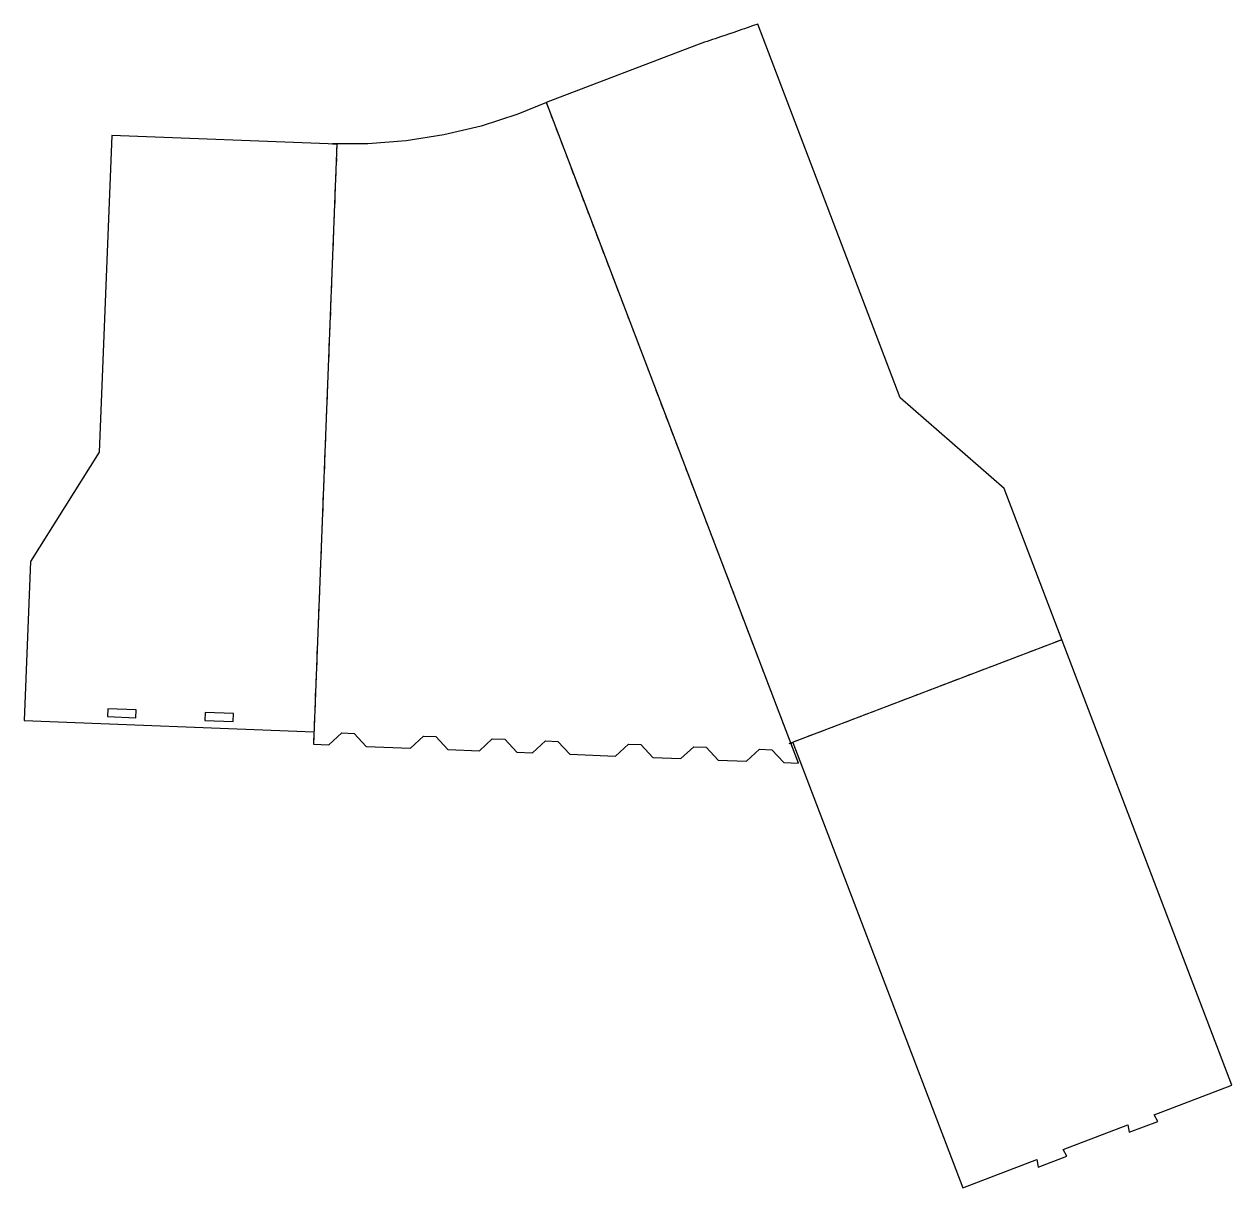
# Model space of a CAD drawing. Header units: metres. Extents: x 0 to 20.4, y 0 to 19.6.
import ezdxf

# ---------------------------------------------------------------- set-up
doc = ezdxf.new("R2010")
doc.units = ezdxf.units.M

msp = doc.modelspace()

# ---------------------------------------------------------------- linework, layer by layer
at = {"layer": 'CUT'}
for points in [[(0, 7.88882), (4.89023, 7.69773), (4.88203, 7.48789), (5.14183, 7.47774), (5.35987, 7.67938), (5.56971, 7.67118), (5.77135, 7.45314), (6.51845, 7.42395), (6.73649, 7.62559), (6.94633, 7.61739), (7.14797, 7.39935), (7.68225, 7.37847), (7.90029, 7.58011), (8.11013, 7.57191), (8.31177, 7.35387), (8.57903, 7.34343), (8.79707, 7.54507), (9.00691, 7.53687), (9.20855, 7.31883), (9.97797, 7.28877), (10.19601, 7.49041), (10.40585, 7.48221), (10.60749, 7.26417), (11.08378, 7.24556), (11.30182, 7.4472), (11.51166, 7.439), (11.7133, 7.22096), (12.1896, 7.20235), (12.40764, 7.40399), (12.61748, 7.39579), (12.81912, 7.17775), (13.06801, 7.16802), (12.93816, 7.50835), (12.96969, 7.52038), (15.83905, 0), (17.08786, 0.47647), (17.11165, 0.35177), (17.5972, 0.53702), (17.53188, 0.64589), (18.62291, 1.06216), (18.6467, 0.93745), (19.13225, 1.12271), (19.06693, 1.23158), (20.37997, 1.73256), (16.5363, 11.80655), (14.78489, 13.33703), (12.37831, 19.64452), (12.28871, 19.61371), (12.24391, 19.59832), (12.1543, 19.56755), (12.10949, 19.55218), (12.01986, 19.52145), (11.97505, 19.5061), (11.88541, 19.47542), (11.84059, 19.46009), (11.75093, 19.42945), (11.7061, 19.41414), (11.66127, 19.39884), (11.61643, 19.38355), (11.57159, 19.36826), (11.52675, 19.35299), (11.48191, 19.33772), (11.43706, 19.32246), (11.39221, 19.3072), (11.34736, 19.29196), (8.81137, 18.32436), (8.81254, 18.32132), (8.32976, 18.12256), (7.71395, 17.92364), (7.0845, 17.77338), (6.44524, 17.67269), (5.80007, 17.6222), (5.20335, 17.6222), (5.27792, 17.61928), (5.27784, 17.61732), (1.47754, 17.76581), (1.26864, 12.41969), (0.10494, 10.57447), (0, 7.88882)], [(1.40649, 7.95501), (1.88644, 7.93626), (1.89162, 8.06903), (1.41168, 8.08779), (1.40649, 7.95501)], [(3.04822, 7.89086), (3.52817, 7.87211), (3.53336, 8.00488), (3.05341, 8.02363), (3.04822, 7.89086)]]:
    msp.add_lwpolyline(points, close=True, dxfattribs=at)
at = {"layer": 'SCORE'}
for p, q in [((8.85764, 18.20311), (8.81554, 18.31346)), ((8.94185, 17.9824), (8.89974, 18.09275)), ((9.02606, 17.7617), (8.98395, 17.87205)), ((5.27784, 17.61732), (5.27323, 17.4993)), ((9.11026, 17.541), (9.06816, 17.65135)), ((5.26862, 17.38128), (5.26401, 17.26326)), ((9.19447, 17.3203), (9.15237, 17.43065)), ((5.25939, 17.14524), (5.25478, 17.02722)), ((9.27868, 17.0996), (9.23657, 17.20995)), ((9.36288, 16.8789), (9.32078, 16.98925)), ((5.25017, 16.9092), (5.24556, 16.79118)), ((9.44709, 16.65819), (9.40499, 16.76854)), ((5.24095, 16.67316), (5.23634, 16.55514)), ((9.5313, 16.43749), (9.4892, 16.54784)), ((5.23172, 16.43712), (5.22711, 16.31909)), ((9.61551, 16.21679), (9.5734, 16.32714)), ((5.2225, 16.20107), (5.21789, 16.08305)), ((9.69971, 15.99609), (9.65761, 16.10644)), ((5.21328, 15.96503), (5.20867, 15.84701)), ((5.20405, 15.72899), (5.19944, 15.61097)), ((9.78392, 15.77539), (9.74182, 15.88574)), ((5.19483, 15.49295), (5.19022, 15.37493)), ((9.86813, 15.55469), (9.82603, 15.66504)), ((9.95234, 15.33398), (9.91023, 15.44433)), ((5.18561, 15.25691), (5.181, 15.13889)), ((10.03654, 15.11328), (9.99444, 15.22363)), ((5.17638, 15.02087), (5.17177, 14.90285)), ((10.12075, 14.89258), (10.07865, 15.00293)), ((5.16716, 14.78483), (5.16255, 14.66681)), ((10.20496, 14.67188), (10.16286, 14.78223)), ((5.15794, 14.54879), (5.15333, 14.43077)), ((10.28917, 14.45118), (10.24706, 14.56153)), ((5.14872, 14.31275), (5.1441, 14.19473)), ((10.37337, 14.23048), (10.33127, 14.34083)), ((5.13949, 14.07671), (5.13488, 13.95869)), ((10.45758, 14.00977), (10.41548, 14.12012)), ((10.54179, 13.78907), (10.49968, 13.89942)), ((5.13027, 13.84067), (5.12566, 13.72265)), ((10.626, 13.56837), (10.58389, 13.67872)), ((5.12105, 13.60463), (5.11643, 13.48661)), ((10.7102, 13.34767), (10.6681, 13.45802)), ((5.11182, 13.36859), (5.10721, 13.25057)), ((5.1026, 13.13255), (5.09799, 13.01453)), ((10.79441, 13.12697), (10.75231, 13.23732)), ((5.09338, 12.89651), (5.08876, 12.77849)), ((10.87862, 12.90627), (10.83651, 13.01662)), ((5.08415, 12.66047), (5.07954, 12.54245)), ((10.96283, 12.68556), (10.92072, 12.79591)), ((11.04703, 12.46486), (11.00493, 12.57521)), ((5.07493, 12.42443), (5.07032, 12.30641)), ((11.13124, 12.24416), (11.08914, 12.35451)), ((5.06571, 12.18839), (5.06109, 12.07037)), ((11.21545, 12.02346), (11.17334, 12.13381)), ((5.05648, 11.95235), (5.05187, 11.83433)), ((11.29966, 11.80276), (11.25755, 11.91311)), ((5.04726, 11.71631), (5.04265, 11.59829)), ((11.38386, 11.58206), (11.34176, 11.69241)), ((5.03804, 11.48027), (5.03342, 11.36225)), ((11.46807, 11.36135), (11.42597, 11.4717)), ((5.02881, 11.24423), (5.0242, 11.12621)), ((11.55228, 11.14065), (11.51017, 11.251)), ((5.01959, 11.00819), (5.01498, 10.89017)), ((11.63648, 10.91995), (11.59438, 11.0303)), ((11.72069, 10.69925), (11.67859, 10.8096)), ((5.01037, 10.77215), (5.00575, 10.65413)), ((5.00114, 10.53611), (4.99653, 10.41809)), ((11.8049, 10.47855), (11.7628, 10.5889)), ((4.99192, 10.30007), (4.98731, 10.18205)), ((11.88911, 10.25785), (11.847, 10.3682)), ((4.9827, 10.06403), (4.97808, 9.94601)), ((11.97331, 10.03714), (11.93121, 10.14749)), ((4.97347, 9.82799), (4.96886, 9.70997)), ((12.05752, 9.81644), (12.01542, 9.92679)), ((4.96425, 9.59195), (4.95964, 9.47393)), ((12.14173, 9.59574), (12.09963, 9.70609)), ((12.22594, 9.37504), (12.18383, 9.48539)), ((4.95503, 9.3559), (4.95041, 9.23788)), ((12.31014, 9.15434), (12.26804, 9.26469)), ((17.51061, 9.25294), (17.40026, 9.21084)), ((4.9458, 9.11986), (4.94119, 9.00184)), ((12.39435, 8.93364), (12.35225, 9.04399)), ((16.8485, 9.00032), (16.73815, 8.95822)), ((17.06921, 9.08453), (16.95886, 9.04242)), ((17.28991, 9.16874), (17.17956, 9.12663)), ((4.93658, 8.88382), (4.93197, 8.7658)), ((12.47856, 8.71293), (12.43646, 8.82328)), ((16.4071, 8.83191), (16.29675, 8.7898)), ((16.6278, 8.91611), (16.51745, 8.87401)), ((4.92736, 8.64778), (4.92274, 8.52976)), ((12.56277, 8.49223), (12.52066, 8.60258)), ((15.745, 8.57928), (15.63465, 8.53718)), ((15.9657, 8.66349), (15.85535, 8.62139)), ((16.1864, 8.7477), (16.07605, 8.70559)), ((4.91813, 8.41174), (4.91352, 8.29372)), ((12.64697, 8.27153), (12.60487, 8.38188)), ((15.30359, 8.41087), (15.19324, 8.36877)), ((15.52429, 8.49508), (15.41394, 8.45297)), ((4.90891, 8.1757), (4.9043, 8.05768)), ((12.73118, 8.05083), (12.68908, 8.16118)), ((14.64149, 8.15825), (14.53114, 8.11614)), ((14.86219, 8.24245), (14.75184, 8.20035)), ((15.08289, 8.32666), (14.97254, 8.28456)), ((14.20008, 7.98983), (14.08973, 7.94773)), ((14.42079, 8.07404), (14.31044, 8.03194)), ((4.89969, 7.93966), (4.89507, 7.82164)), ((12.81539, 7.83013), (12.77328, 7.94048)), ((13.75868, 7.82142), (13.64833, 7.77931)), ((13.97938, 7.90562), (13.86903, 7.86352)), ((4.89046, 7.70362), (4.88585, 7.5856)), ((12.8996, 7.60943), (12.85749, 7.71978)), ((13.09658, 7.56879), (12.98623, 7.52669)), ((13.31728, 7.653), (13.20693, 7.6109)), ((13.53798, 7.73721), (13.42763, 7.69511)), ((12.9838, 7.38872), (12.9417, 7.49907)), ((13.06801, 7.16802), (13.02591, 7.27837))]:
    msp.add_line(p, q, dxfattribs=at)
at = {"layer": 'SCORE2'}
for p, q in [((13.06801, 7.16802), (8.81254, 18.32132)), ((5.27784, 17.61732), (4.88203, 7.48789)), ((17.51061, 9.25294), (12.90546, 7.49588))]:
    msp.add_line(p, q, dxfattribs=at)

doc.saveas('drawing.dxf')
